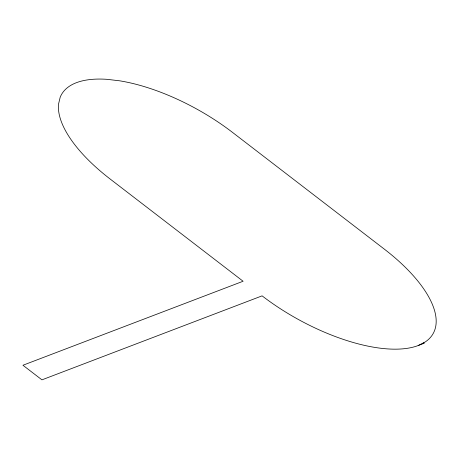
<?xml version="1.0" encoding="UTF-8"?>
<svg xmlns="http://www.w3.org/2000/svg" width="459" height="459" viewBox="0 0 459 459"><rect width="100%" height="100%" fill="white"/><g stroke="black" fill="none" stroke-linecap="round" stroke-linejoin="round"><path stroke-width="0.69" d="M418.195 345.535L425.361 341.863A125.726 53.135 29 0 0 384.401 249.191L232.483 132.376A125.726 53.135 29 0 0 119.679 80.813L107.01 79.327A125.726 53.135 29 0 0 60.204 97.188L58.523 104.147A125.726 53.135 29 0 0 110.177 179.039L243.104 281.252L22.95 365.249L41.941 379.851L262.095 295.854A125.726 53.135 29 0 0 418.195 345.535L424.311 343.2L423.686 342.724"/></g></svg>
